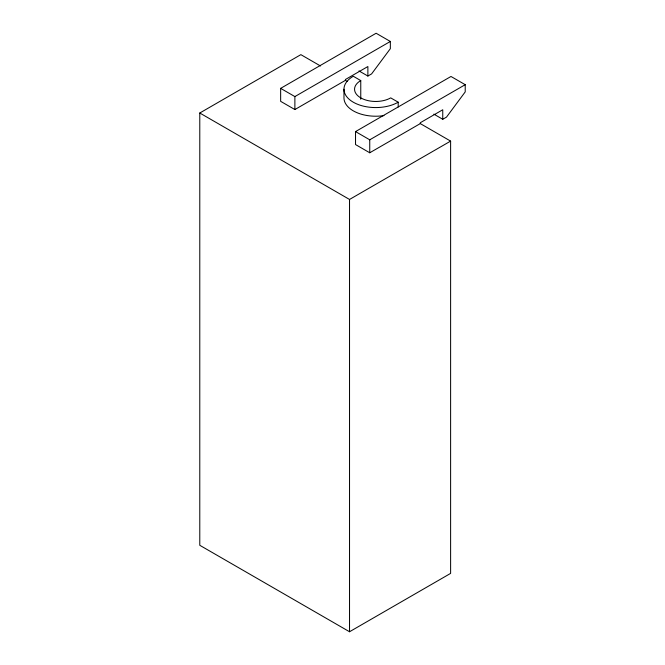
<?xml version="1.0" encoding="UTF-8"?>
<svg xmlns="http://www.w3.org/2000/svg" width="665" height="665" viewBox="0 0 665 665"><rect width="100%" height="100%" fill="white"/><g stroke="black" fill="none" stroke-linecap="round" stroke-linejoin="round"><path stroke-width="1" d="M433.863 114.139L442.749 119.276L446.498 117.115L465.217 91.895L465.217 84.688L450.986 76.475L355.526 131.595L355.526 144.563L369.748 152.775L420.288 123.599L450.612 141.105L450.612 573.388L349.532 631.75L199.783 545.292L199.783 113.008L300.863 54.646L320.488 65.976M347.163 81.379L345.418 80.365L294.878 109.55L280.647 101.338L280.647 88.362L376.116 33.25L390.338 41.463L390.338 48.678L371.602 73.898L367.878 76.043L358.984 70.914M280.647 88.362L294.878 96.583L390.338 41.463M355.526 131.595L369.748 139.808L465.217 84.688M199.783 113.008L349.532 199.458L450.612 141.105M360.763 99.26L360.763 80.581L353.281 76.259A31.77 18.337 0 0 0 353.281 102.202A31.77 18.337 0 0 0 398.202 102.202L398.202 106.999M398.202 102.202L390.712 97.88A21.18 12.228 0 0 1 360.763 97.88A21.18 12.228 0 0 1 360.763 80.581M442.749 119.276L442.749 109.767L420.288 122.734L420.288 123.599M369.748 139.808L369.748 152.775M367.878 76.043L367.878 66.533L345.418 79.501L345.418 80.365M349.532 199.458L349.532 631.75M343.971 89.226L343.971 97.88A31.77 18.337 0 0 0 383.963 115.594M294.878 96.583L294.878 109.55"/></g></svg>
